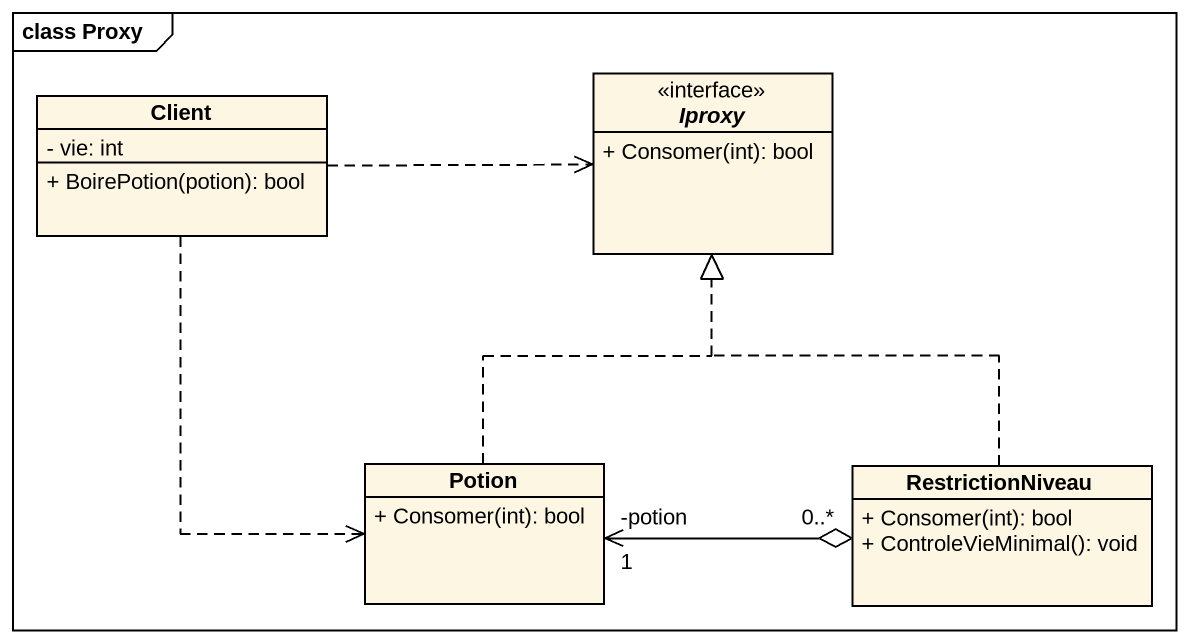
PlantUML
@startuml
mainframe class Proxy
hide circle
hide empty members
skinparam classAttributeIconSize 0
class Client {
  - vie: int
  + BoirePotion(potion): bool
}
interface Iproxy <<interface>> {
  + Consomer(int): bool
}
class Potion {
  + Consomer(int): bool
}
class RestrictionNiveau {
  + Consomer(int): bool
  + ControleVieMinimal(): void
}
Client .right.> Iproxy
Client ..> Potion
Potion .up.|> Iproxy
Potion "-potion\n1" <-right-o "0..*" RestrictionNiveau
RestrictionNiveau .up.|> Iproxy
@enduml
